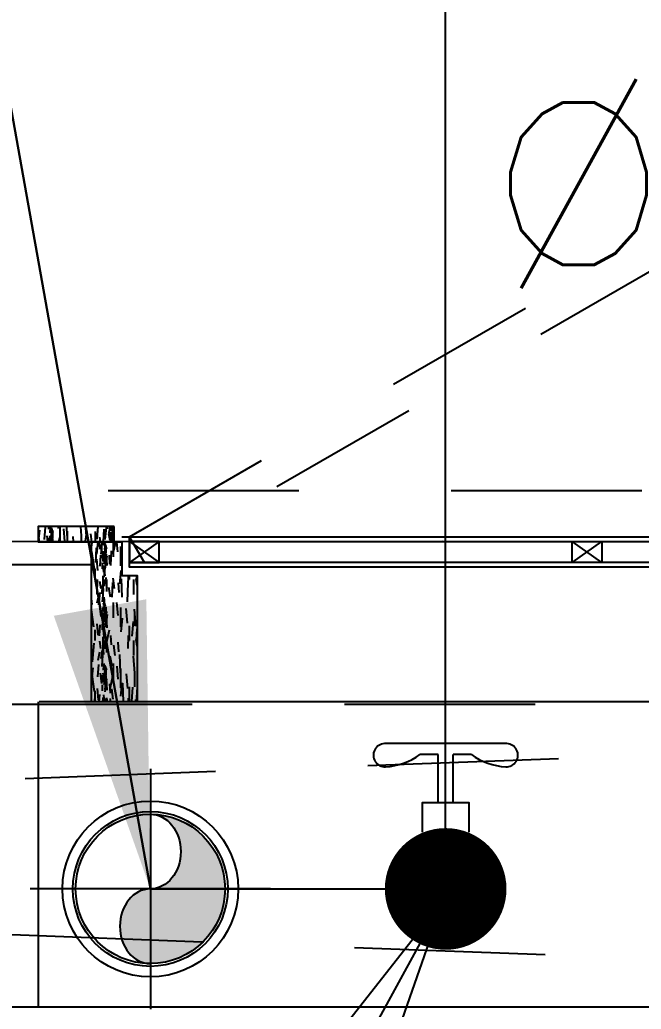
# Model space of a CAD drawing. Header units: millimetres. Extents: x 188.6 to 263.2, y 40.1 to 120.1.
# Drawn here: x 210.939 to 211.347, y 86.378 to 87.027 of the extents above; entities that cross this region are included whole.
import ezdxf

# ---------------------------------------------------------------- set-up
doc = ezdxf.new("R2010")
doc.units = ezdxf.units.MM
doc.linetypes.add('HIDDEN2', pattern=[0.1875, 0.125, -0.0625])
doc.linetypes.add('XREF-TIPO$0$HIDDEN', pattern=[0.375, 0.25, -0.125])
for name, color, linetype in [('ARQ', 8, 'Continuous'), ('ESTR-VIGAS', 11, 'HIDDEN2'), ('ESTRUTURA', 7, 'Continuous'), ('INC-ALARME-COL', 254, 'Continuous'), ('SPK-COL', 7, 'Continuous'), ('SPK-RG', 10, 'Continuous'), ('SPK-TEXTO', 7, 'Continuous'), ('SPK-TUBO-TETO', 12, 'Continuous')]:
    doc.layers.add(name, color=color, linetype=linetype)
doc.styles.add('60-100', font='romans.shx', dxfattribs={"height": 0.16})
doc.styles.add('60-75', font='romans.shx', dxfattribs={"height": 0.12})
doc.dimstyles.new('IND75', dxfattribs={"dimtxt": 0.15, "dimasz": 0.1875, "dimexe": 0.15, "dimexo": 0, "dimgap": 0.1, "dimtad": 1, "dimzin": 10, "dimdsep": 46, "dimtxsty": '60-75', "dimcen": 0, "dimclrd": 256, "dimclre": 1, "dimclrt": 256, "dimadec": 0, "dimazin": 0, "dimtfac": 1, "dimtix": 1, "dimtmove": 2, "dimatfit": 3, "dimfxl": 0.15, "dimtolj": 1, "dimtzin": 6, "dimarcsym": 0})
doc.dimstyles.new('SETAS75', dxfattribs={"dimtxt": 0.16, "dimasz": 0.15, "dimexe": 0.15, "dimexo": 0, "dimgap": 0.1, "dimtad": 1, "dimzin": 10, "dimdsep": 46, "dimtxsty": '60-100', "dimblk1": 'OPEN', "dimblk2": 'OPEN', "dimsah": 1, "dimcen": 0, "dimclrd": 244, "dimclre": 244, "dimclrt": 7, "dimadec": 0, "dimazin": 0, "dimtfac": 1, "dimtix": 1, "dimtmove": 2, "dimatfit": 3, "dimldrblk": 'OPEN', "dimfxl": 0.15, "dimtolj": 1, "dimtzin": 6, "dimarcsym": 0})

# ---------------------------------------------------------------- blocks, each defined once
blk = doc.blocks.new('COBERTURA_29-09-2016')
at = {"layer": 'ESTR-VIGAS'}
for p, q in [((4.040673750000014, 0.1430422500000006), (5.570000250000017, 0.2000002500000022)), ((4.031955000000013, 0.0572827500000059), (5.570000250000017, 0))]:
    blk.add_line(p, q, dxfattribs=at)
for points in [[(5.570000250000017, 0.3400005000000021), (0.2000002499999987, 0.3400005000000021)], [(0.2000002499999987, 0.2000002500000022), (5.570000250000017, 0.2000002500000022)]]:
    blk.add_lwpolyline(points, dxfattribs=at)
blk = doc.blocks.new('XREF-TIPO$0$A$C17B41C2F')
at = {"color": 0}
for p, q in [((-0.0500000473812179, 0.0168749634176493), (-0.0305222213037268, 0.0031507220119238)), ((-0.0305222213037268, 0.0168749634176493), (-0.0500000473812179, 0.0031507220119238)), ((0.2402610395802185, 0.0031372644007206), (0.2597388656577095, 0.0168749634176493)), ((0.2597388656577095, 0.0031372644007206), (0.2402610395802185, 0.0168749634176493))]:
    blk.add_line(p, q, dxfattribs=at)
at = {"color": 0, "ltscale": 0.5}
for p, q in [((0.5305221265416549, 0.0168749634176493), (0.5499999526191459, 0.0031507220119238)), ((0.5499999526191459, 0.0168749634176493), (0.5305221265416549, 0.0031507220119238))]:
    blk.add_line(p, q, dxfattribs=at)
for points in [[(-0.0500000473812179, -3.53902578e-08), (0.5499999526191459, -3.53902578e-08), (0.5499999526191459, 0.0199999641627073), (-0.0500000473812179, 0.0199999641627073)], [(-0.0500000473812179, 0.0031507220119238), (0.5499999526191459, 0.0031249653548002), (0.5499999526191459, 0.0168749634176493), (-0.0500000473812179, 0.0168749634176493), (-0.0500000473812179, 0.0031507220119238)], [(0.5499999526191459, 0.0031507220119238), (0.5305221265416549, 0.0031507220119238), (0.5305221265416549, 0.0168749634176493), (0.5499999526191459, 0.0168749634176493)]]:
    blk.add_lwpolyline(points, close=True, dxfattribs=at)
at = {"color": 0}
for points in [[(-0.0305222213037268, 0.0031507220119238), (-0.0500000473812179, 0.0031507220119238), (-0.0500000473812179, 0.0168749634176493), (-0.0305222213037268, 0.0168749634176493)], [(0.2597388656577095, 0.0168749634176493), (0.2402610395802185, 0.0168749634176493), (0.2402610395802185, 0.0031372644007206), (0.2597388656577095, 0.0031372644007206)]]:
    blk.add_lwpolyline(points, close=True, dxfattribs=at)
blk = doc.blocks.new('A$C0BE265FA')
at = {"layer": 'ARQ'}
h = blk.add_hatch(dxfattribs=at)
h.set_pattern_fill('WOOD8', color=256, scale=0.04, angle=90, pattern_type=2)
h.set_pattern_definition([(79.69520000000003, (-0.4011295970599349, -1.197393656816984), (0.0399997950214397, 0.2400000384339161), [0.00447212, -0.4427414399999977]), (90, (-0.4003295971378975, -1.192993656839917), (-0.04, 0.04), [0.0044, -0.0356]), (108.4348999999999, (-0.4003295971378975, -1.188593656863985), (-0.0399999361289083, 0.0800000173837185), [0.00379472, -0.1226963599999994]), (262.875, (-0.4015295970793888, -1.184993655528842), (0.0399999312757586, 0.2800000151938114), [0.00322492, -0.3192654]), (264.8056, (-0.401929597097933, -1.188193655680834), (0.0399998089879781, 0.4000000268017958), [0.00441816, -0.4373962800000001]), (284.0361999999999, (-0.4023295971169319, -1.192593655656991), (0.0399999222944498, -0.1200000218395896), [0.00494772, -0.15997648]), (99.46229999999994, (-0.4011295970599349, -1.194193656664764), (-0.0399999255680974, 0.2000000309478123), [0.00243312, -0.2408774]), (83.65980000000005, (-0.4015295970793888, -1.191793657015978), (-0.0400000631583878, -0.3199999761042569), [0.00362216, -0.35859324]), (275.7106, (-0.4011295970599349, -1.188193655680834), (0.0400000525866517, -0.3599999769398341), [0.00401996, -0.3979750799999976]), (258.6901000000001, (-0.4007295971568965, -1.192193656336939), (0.0399999052864643, 0.1600000300892381), [0.0020396, -0.2019211599999988]), (84.8056, (-0.4007295971568965, -1.200993656288801), (-0.0399998089879779, -0.4000000268017958), [0.00441816, -0.4373962800000001]), (78.69009999999997, (-0.4003295971378975, -1.19659365631287), (-0.0399999052864644, -0.160000030089238), [0.0040792, -0.19988156]), (90, (-0.3995295971003543, -1.192593655656991), (-0.04, 0.04), [0.0048, -0.0352]), (110.5559999999999, (-0.3995295971003543, -1.18779365636078), (-0.0799998398568635, 0.2000000737816969), [0.0034176, -0.3383425599999999]), (93.81409999999993, (-0.4007295971568965, -1.184593656208789), (-0.0400002449589481, 0.5599999736578523), [0.00601332, -0.59531852]), (84.8056, (-0.4011295970599349, -1.178593657087958), (-0.0399998089879779, -0.4000000268017958), [0.00441816, -0.4373962800000001]), (90, (-0.4007295971568965, -1.174193657111799), (-0.04, 0.04), [0.0044, -0.0356]), (95.19439999999994, (-0.4007295971568965, -1.209793656241799), (-0.039999808987978, 0.4000000268017958), [0.00441816, -0.4373962800000001]), (84.8056, (-0.4011295970599349, -1.205393656264958), (-0.0399998089879779, -0.4000000268017958), [0.00441816, -0.4373962800000001]), (90, (-0.4015295970793888, -1.209793656241799), (-0.04, 0.04), [0.0024, -0.0376]), (95.19439999999994, (-0.4015295970793888, -1.207393656593011), (-0.039999808987978, 0.4000000268017958), [0.00441816, -0.4373962800000001]), (90, (-0.401929597097933, -1.202993656616853), (-0.04, 0.04), [0.004, -0.036]), (100.3048, (-0.401929597097933, -1.198993655960975), (0.0399997950214397, -0.2400000384339161), [0.00447212, -0.44274144]), (95.19439999999994, (-0.4027295971363857, -1.194593655985044), (-0.039999808987978, 0.4000000268017958), [0.00441816, -0.4373962800000001]), (84.8056, (-0.4031295971553847, -1.190193656008887), (-0.0399998089879779, -0.4000000268017958), [0.00441816, -0.4373962800000001]), (84.8056, (-0.4027295971363857, -1.185793656032956), (-0.0399998089879779, -0.4000000268017958), [0.00441816, -0.4373962800000001]), (81.86989999999993, (-0.4023295971169319, -1.181393656056797), (-0.03999997423262201, -0.2399999910584448), [0.00565684, -0.2771858399999976]), (90, (-0.4015295970793888, -1.175793656255791), (-0.04, 0.04), [0.006, -0.034]), (77.47120000000002, (-0.3775295971031483, -1.177393655400918), (0.0399999841217957, 0.2000000128163639), [0.0036878, -0.36509396]), (84.28939999999999, (-0.3767295970651503, -1.173793655927965), (-0.0400000525866517, -0.3599999769398341), [0.00401996, -0.3979750800000001]), (98.13009999999994, (-0.3775295971031483, -1.177393655400918), (-0.0399999742326217, 0.2399999910584448), [0.00282844, -0.2800142800000001]), (99.46229999999994, (-0.3779295971221472, -1.174593656431851), (-0.0399999255680974, 0.2000000309478123), [0.0048662, -0.23844428]), (90, (-0.3787295971601452, -1.209793656241799), (-0.04, 0.04), [0.0048, -0.0352]), (80.5377, (-0.3787295971601452, -1.204993656944906), (-0.0399999255680975, -0.2000000309478122), [0.00243312, -0.2408774]), (291.8014, (-0.3783295971411462, -1.202593655433928), (-0.039999996420026, 0.1200000109204308), [0.00215408, -0.21325252]), (282.9946000000001, (-0.3775295971031483, -1.204593655761981), (-0.0799999031031338, 0.3600000307099759), [0.00533668, -0.5283298799999999]), (82.87500000000001, (-0.3775295971031483, -1.172993655424761), (-0.0399999312757587, -0.2800000151938114), [0.00322492, -0.3192654]), (97.12499999999991, (-0.3775295971031483, -1.172993655424761), (-0.0399999312757586, 0.2800000151938114), [0.00322492, -0.3192654]), (90, (-0.3779295971221472, -1.209793656241799), (-0.04, 0.04), [0.0032, -0.0368]), (284.0361999999999, (-0.3779295971221472, -1.206593656089807), (0.0399999222944498, -0.1200000218395896), [0.00329848, -0.16162576]), (86.63350000000004, (-0.3791295970631836, -1.200993656288801), (-0.0400004385341794, -0.6399999728787479), [0.00681176, -0.6743637199999953]), (87.70940000000003, (-0.3787295971601452, -1.194193656664764), (-0.0399998301250331, -0.9600000051670294), [0.010008, -0.9907916800000002]), (93.17979999999955, (-0.3783295971411462, -1.184193656887827), (-0.0399996416930524, 0.6800000201079799), [0.00721112, -0.7138991599999974]), (99.46229999999994, (-0.3787295971601452, -1.176993656079956), (-0.0399999255680974, 0.2000000309478123), [0.00729932, -0.2360112]), (100.3048, (-0.3751295971051149, -1.209793656241799), (0.0399997950214397, -0.2400000384339161), [0.00447212, -0.44274144]), (105.9454, (-0.3759295971431129, -1.205393656264958), (0.0399999955718552, -0.1600000050660861), [0.00582408, -0.28538032]), (90, (-0.3775295971031483, -1.199793656464862), (-0.04, 0.04), [0.0052, -0.0348]), (81.86989999999993, (-0.3775295971031483, -1.194593655985044), (-0.03999997423262201, -0.2399999910584448), [0.00565684, -0.2771858399999976]), (93.5762999999994, (-0.3767295970651503, -1.188993656184947), (-0.0399996286932699, 0.600000026173364), [0.00641248, -0.6348362799999994]), (81.25380000000001, (-0.3771295970841493, -1.182593655880963), (0.0400001678823012, 0.279999973454254), [0.00526116, -0.5208566799999951]), (75.96380000000005, (-0.3763295971621119, -1.177393655400918), (-0.0399999222944498, -0.1200000218395896), [0.00494772, -0.15997648]), (90, (-0.3751295971051149, -1.172593656103799), (-0.04, 0.04), [0.0028, -0.0372]), (264.8056, (-0.3791295970631836, -1.200993656288801), (0.0399998089879781, 0.4000000268017958), [0.00883628, -0.4329781600000003]), (85.23639999999993, (-0.3815295970598527, -1.209793656241799), (-0.0399996613064505, -0.4400000378527836), [0.00963328, -0.4720305200000002]), (90, (-0.38072959713827, -1.200193655785823), (-0.04, 0.04), [0.0092, -0.0308]), (94.08559999999996, (-0.38072959713827, -1.190993656511864), (-0.0399998452941669, 0.5200000059605934), [0.0112285199999999, -0.5501981999999952]), (90, (-0.3815295970598527, -1.179793656911896), (-0.04, 0.04), [0.01, -0.03]), (97.12499999999991, (-0.3731295971269901, -1.209793656241799), (-0.0399999312757586, 0.2800000151938114), [0.00967472, -0.3128156]), (96.34019999999997, (-0.374329597067117, -1.200193655785823), (-0.0400000631583877, 0.3199999761042569), [0.00724432, -0.3549710800000001]), (87.51039999999998, (-0.3751295971051149, -1.192993656839917), (-0.0400007146107917, -0.8799999791882172), [0.00920868, -0.91166048]), (83.48020000000005, (-0.374729597086116, -1.183793655704902), (-0.1199999810097492, -1.039999991634944), [0.01409112, -1.395022079999999]), (93.01279999999981, (-0.3991295970809006, -1.209793656241799), (-0.0400001641951632, 0.7200000004678956), [0.00761052, -0.7534413999999995]), (81.86989999999993, (-0.3995295971003543, -1.202193656112966), (-0.03999997423262201, -0.2399999910584448), [0.0084852799999999, -0.2743574399999975]), (87.61409999999995, (-0.3983295971602274, -1.19379365548093), (-0.0399993108224176, -0.9200000209549773), [0.0096083199999999, -0.9512246399999954]), (100.6197, (-0.3979295971403189, -1.184193656887827), (0.0800003233247349, -0.4399999361847267), [0.00651152, -0.64464128]), (90, (-0.3991295970809006, -1.177793656583844), (-0.04, 0.04), [0.008, -0.032]), (86.82020000000004, (-0.4039295970760577, -1.209793656241799), (-0.0399996416930523, -0.6800000201079799), [0.00721112, -0.7138991599999951]), (96.00899999999996, (-0.4035295970570587, -1.202593655433928), (0.0399999726992737, -0.3999999900362416), [0.007642, -0.75655692]), (96.7098, (-0.4043295970950568, -1.19499365716797), (0.0399997552497613, -0.3600000399100522), [0.00684688, -0.6778428000000001]), (84.28939999999999, (-0.4051295971330548, -1.188193655680834), (-0.0400000525866517, -0.3599999769398341), [0.00803992, -0.39395512]), (77.90519999999998, (-0.4043295970950568, -1.180193656231949), (-0.0800002693395147, -0.359999944064556), [0.00572712, -0.56698572]), (99.46229999999994, (-0.4031295971553847, -1.174593656431851), (-0.0399999255680974, 0.2000000309478123), [0.0048662, -0.23844428]), (93.81409999999993, (-0.3963295970652325, -1.209793656241799), (-0.0400002449589481, 0.5599999736578523), [0.00601332, -0.59531852]), (77.19570000000002, (-0.3967295970842315, -1.203793657120967), (-0.1200002955069241, -0.519999913875351), [0.0090244, -0.89341672]), (90, (-0.3947295971051972, -1.19499365716797), (-0.04, 0.04), [0.01, -0.03]), (95.44029999999985, (-0.3947295971051972, -1.184993655528842), (0.0399997348496507, -0.4400000124883264), [0.008438, -0.8353629199999995]), (96.7098, (-0.3955295971431951, -1.176593656759905), (0.0399997552497613, -0.3600000399100522), [0.00684688, -0.6778428000000001]), (90, (-0.4067295970930901, -1.209793656241799), (-0.04, 0.04), [0.0068, -0.0332]), (98.13009999999994, (-0.4067295970930901, -1.202993656616853), (-0.0399999742326217, 0.2399999910584448), [0.01131372, -0.2715289999999999]), (87.61409999999995, (-0.408329597052216, -1.191793657015978), (-0.0399993108224176, -0.9200000209549773), [0.0096083199999999, -0.9512246399999954]), (84.47250000000003, (-0.407929597150087, -1.182193656560001), (0.0799994151865981, 0.840000068775989), [0.01245792, -1.233335]), (96.8428, (-0.3703295971099578, -1.209793656241799), (0.0800003199169901, -0.6799999746191423), [0.0100717599999999, -0.9971025199999948]), (90, (-0.3715295971678643, -1.199793656464862), (-0.04, 0.04), [0.0112, -0.0288]), (86.34780000000003, (-0.3715295971678643, -1.188593656863985), (-0.0799994919411372, -1.240000037688629), [0.0188382399999999, -1.864987639999988]), (90, (-0.384329597076885, -1.209793656241799), (-0.04, 0.04), [0.0096, -0.0304]), (94.76359999999987, (-0.384329597076885, -1.200193655785823), (-0.0399996613064504, 0.4400000378527836), [0.0096332799999999, -0.472030519999998]), (88.15239999999996, (-0.3851295971153377, -1.190593655328938), (-0.0399997735908692, -1.200000018572352), [0.01240644, -1.22823856]), (87.2737, (-0.3847295970958839, -1.178193655904805), (-0.0399998407090877, -0.8000000117989386), [0.00840952, -0.8325423200000001]), (84.8056, (-0.390729597148038, -1.209793656241799), (-0.0399998089879779, -0.4000000268017958), [0.00883628, -0.4329781600000002]), (90, (-0.3899295971100399, -1.200993656288801), (-0.04, 0.04), [0.0128, -0.0272]), (91.90919999999942, (-0.3899295971100399, -1.188193655680834), (-0.0400009696431283, 1.159999961263149), [0.01200668, -1.188659799999997]), (93.5762999999994, (-0.390329597129039, -1.176193655576752), (-0.0399996286932699, 0.600000026173364), [0.00641248, -0.6348362799999994])])
h.paths.add_polyline_path([(-0.3203295971802618, -1.209793656241799), (-0.3203295971802618, -1.199793656464862), (-0.3703295971099578, -1.199793656464862), (-0.3703295971099578, -1.209793656241799)])
h = blk.add_hatch(dxfattribs=at)
h.set_pattern_fill('WOOD8', color=256, scale=0.04, angle=90, pattern_type=2)
h.set_pattern_definition([(79.69520000000003, (-0.3661295971442087, -1.287502557855759), (0.0399997950214397, 0.2400000384339161), [0.00447212, -0.4427414399999977]), (90, (-0.3653295972221713, -1.283102557878919), (-0.04, 0.04), [0.0044, -0.0356]), (108.4348999999999, (-0.3653295972221713, -1.27870255790276), (-0.0399999361289083, 0.0800000173837185), [0.00379472, -0.1226963599999995]), (262.875, (-0.3665295971622982, -1.275102556568072), (0.0399999312757586, 0.2800000151938114), [0.00322492, -0.3192654]), (264.8056, (-0.3669295971812971, -1.278302556719836), (0.0399998089879781, 0.4000000268017958), [0.00441816, -0.4373962800000001]), (284.0361999999999, (-0.3673295972012056, -1.282702556695767), (0.0399999222944498, -0.1200000218395896), [0.00494772, -0.15997648]), (99.46229999999994, (-0.3661295971442087, -1.284302557703767), (-0.0399999255680974, 0.2000000309478123), [0.00243312, -0.2408774]), (83.65980000000005, (-0.3665295971622982, -1.281902558054752), (-0.0400000631583878, -0.3199999761042569), [0.00362216, -0.35859324]), (275.7106, (-0.3661295971442087, -1.278302556719836), (0.0400000525866517, -0.3599999769398341), [0.00401996, -0.3979750799999977]), (258.6901000000001, (-0.3657295972411703, -1.282302557375714), (0.0399999052864643, 0.1600000300892381), [0.0020396, -0.2019211599999989]), (84.8056, (-0.3657295972411703, -1.291102557327802), (-0.0399998089879779, -0.4000000268017958), [0.00441816, -0.4373962800000001]), (78.69009999999997, (-0.3653295972221713, -1.286702557351873), (-0.0399999052864644, -0.160000030089238), [0.0040792, -0.19988156]), (90, (-0.3645295971841733, -1.282702556695767), (-0.04, 0.04), [0.0048, -0.0352]), (110.5559999999999, (-0.3645295971841733, -1.277902557399784), (-0.0799998398568635, 0.2000000737816969), [0.0034176, -0.3383425599999999]), (93.81409999999993, (-0.3657295972411703, -1.274702557246881), (-0.0400002449589481, 0.5599999736578523), [0.00601332, -0.59531852]), (84.8056, (-0.3661295971442087, -1.268702558125822), (-0.0399998089879779, -0.4000000268017958), [0.00441816, -0.4373962800000001]), (90, (-0.3657295972411703, -1.264302558149893), (-0.04, 0.04), [0.0044, -0.0356]), (95.19439999999994, (-0.3657295972411703, -1.299902557279892), (-0.039999808987978, 0.4000000268017958), [0.00441816, -0.4373962800000001]), (84.8056, (-0.3661295971442087, -1.295502557303734), (-0.0399998089879779, -0.4000000268017958), [0.00441816, -0.4373962800000001]), (90, (-0.3665295971622982, -1.299902557279892), (-0.04, 0.04), [0.0024, -0.0376]), (95.19439999999994, (-0.3665295971622982, -1.297502557631787), (-0.039999808987978, 0.4000000268017958), [0.00441816, -0.4373962800000001]), (90, (-0.3669295971812971, -1.293102557655855), (-0.04, 0.04), [0.004, -0.036]), (100.3048, (-0.3669295971812971, -1.28910255699975), (0.0399997950214397, -0.2400000384339161), [0.00447212, -0.44274144]), (95.19439999999994, (-0.3677295972202046, -1.28470255702382), (-0.039999808987978, 0.4000000268017958), [0.00441816, -0.4373962800000001]), (84.8056, (-0.3681295972382941, -1.280302557048116), (-0.0399998089879779, -0.4000000268017958), [0.00441816, -0.4373962800000001]), (84.8056, (-0.3677295972202046, -1.27590255707173), (-0.0399998089879779, -0.4000000268017958), [0.00441816, -0.4373962800000001]), (81.86989999999993, (-0.3673295972012056, -1.271502557095117), (-0.03999997423262201, -0.2399999910584448), [0.00565684, -0.2771858399999976]), (90, (-0.3665295971622982, -1.265902557294793), (-0.04, 0.04), [0.006, -0.034]), (77.47120000000002, (-0.342529597187422, -1.267502556439694), (0.0399999841217957, 0.2000000128163639), [0.0036878, -0.36509396]), (84.28939999999999, (-0.3417295971489693, -1.263902556966741), (-0.0400000525866517, -0.3599999769398341), [0.00401996, -0.3979750800000001]), (98.13009999999994, (-0.342529597187422, -1.267502556439694), (-0.0399999742326217, 0.2399999910584448), [0.00282844, -0.2800142800000001]), (99.46229999999994, (-0.3429295972059663, -1.264702557471081), (-0.0399999255680974, 0.2000000309478123), [0.0048662, -0.23844428]), (90, (-0.343729597244419, -1.299902557279892), (-0.04, 0.04), [0.0048, -0.0352]), (80.5377, (-0.343729597244419, -1.295102557982771), (-0.0399999255680975, -0.2000000309478122), [0.00243312, -0.2408774]), (291.8014, (-0.3433295972249652, -1.292702556471794), (-0.039999996420026, 0.1200000109204308), [0.00215408, -0.21325252]), (282.9946000000001, (-0.342529597187422, -1.294702556799848), (-0.0799999031031338, 0.3600000307099759), [0.00533668, -0.5283298799999999]), (82.87500000000001, (-0.342529597187422, -1.263102556463991), (-0.0399999312757587, -0.2800000151938114), [0.00322492, -0.3192654]), (97.12499999999991, (-0.342529597187422, -1.263102556463991), (-0.0399999312757586, 0.2800000151938114), [0.00322492, -0.3192654]), (90, (-0.3429295972059663, -1.299902557279892), (-0.04, 0.04), [0.0032, -0.0368]), (284.0361999999999, (-0.3429295972059663, -1.2967025571279), (0.0399999222944498, -0.1200000218395896), [0.00329848, -0.16162576]), (86.63350000000004, (-0.3441295971460931, -1.291102557327802), (-0.0400004385341794, -0.6399999728787479), [0.00681176, -0.6743637199999954]), (87.70940000000003, (-0.343729597244419, -1.284302557703767), (-0.0399998301250331, -0.9600000051670294), [0.010008, -0.9907916800000002]), (93.17979999999955, (-0.3433295972249652, -1.27430255792683), (-0.0399996416930524, 0.6800000201079799), [0.00721112, -0.7138991599999976]), (99.46229999999994, (-0.343729597244419, -1.267102557118731), (-0.0399999255680974, 0.2000000309478123), [0.00729932, -0.2360112]), (100.3048, (-0.3401295971889339, -1.299902557279892), (0.0399997950214397, -0.2400000384339161), [0.00447212, -0.44274144]), (105.9454, (-0.3409295972273867, -1.295502557303734), (0.0399999955718552, -0.1600000050660861), [0.00582408, -0.28538032]), (90, (-0.342529597187422, -1.289902557503864), (-0.04, 0.04), [0.0052, -0.0348]), (81.86989999999993, (-0.342529597187422, -1.28470255702382), (-0.03999997423262201, -0.2399999910584448), [0.00565684, -0.2771858399999976]), (93.57629999999949, (-0.3417295971489693, -1.279102557223722), (-0.0399996286932699, 0.600000026173364), [0.00641248, -0.6348362799999995]), (81.25380000000001, (-0.3421295971679683, -1.272702556919738), (0.0400001678823012, 0.279999973454254), [0.00526116, -0.5208566799999952]), (75.96380000000005, (-0.3413295972459309, -1.267502556439694), (-0.0399999222944498, -0.1200000218395896), [0.00494772, -0.15997648]), (90, (-0.3401295971889339, -1.262702557143029), (-0.04, 0.04), [0.0028, -0.0372]), (264.8056, (-0.3441295971460931, -1.291102557327802), (0.0399998089879781, 0.4000000268017958), [0.00883628, -0.4329781600000003]), (85.23639999999993, (-0.3465295971441264, -1.299902557279892), (-0.0399996613064505, -0.4400000378527836), [0.00963328, -0.4720305200000002]), (90, (-0.3457295972220891, -1.290302556823917), (-0.04, 0.04), [0.0092, -0.0308]), (94.08559999999996, (-0.3457295972220891, -1.281102557551775), (-0.0399998452941669, 0.5200000059605934), [0.0112285199999999, -0.5501981999999953]), (90, (-0.3465295971441264, -1.269902557951126), (-0.04, 0.04), [0.01, -0.03]), (97.12499999999991, (-0.3381295972112639, -1.299902557279892), (-0.0399999312757586, 0.2800000151938114), [0.00967472, -0.3128156]), (96.34019999999997, (-0.3393295971513908, -1.290302556823917), (-0.0400000631583877, 0.3199999761042569), [0.00724432, -0.3549710800000001]), (87.51039999999998, (-0.3401295971889339, -1.283102557878919), (-0.0400007146107917, -0.8799999791882172), [0.00920868, -0.91166048]), (83.48020000000005, (-0.3397295971699351, -1.273902556743677), (-0.1199999810097492, -1.039999991634944), [0.01409112, -1.395022079999999]), (93.01279999999981, (-0.3641295971651743, -1.299902557279892), (-0.0400001641951632, 0.7200000004678956), [0.00761052, -0.7534413999999995]), (81.86989999999993, (-0.3645295971841733, -1.292302557151741), (-0.03999997423262201, -0.2399999910584448), [0.0084852799999999, -0.2743574399999975]), (87.61409999999995, (-0.3633295972445012, -1.283902556519706), (-0.0399993108224176, -0.9200000209549773), [0.0096083199999999, -0.9512246399999956]), (100.6197, (-0.3629295972236832, -1.27430255792683), (0.0800003233247349, -0.4399999361847267), [0.00651152, -0.64464128]), (90, (-0.3641295971651743, -1.267902557622845), (-0.04, 0.04), [0.008, -0.032]), (86.82020000000004, (-0.3689295971598767, -1.299902557279892), (-0.0399996416930523, -0.6800000201079799), [0.00721112, -0.7138991599999953]), (96.00899999999996, (-0.3685295971413325, -1.292702556471794), (0.0399999726992737, -0.3999999900362416), [0.007642, -0.75655692]), (96.7098, (-0.3693295971788757, -1.285102558206745), (0.0399997552497613, -0.3600000399100522), [0.00684688, -0.6778428000000001]), (84.28939999999999, (-0.3701295972173284, -1.278302556719836), (-0.0400000525866517, -0.3599999769398341), [0.00803992, -0.39395512]), (77.90519999999998, (-0.3693295971788757, -1.270302557270724), (-0.0800002693395147, -0.359999944064556), [0.00572712, -0.56698572]), (99.46229999999994, (-0.3681295972382941, -1.264702557471081), (-0.0399999255680974, 0.2000000309478123), [0.0048662, -0.23844428]), (93.81409999999993, (-0.3613295971481421, -1.299902557279892), (-0.0400002449589481, 0.5599999736578523), [0.00601332, -0.59531852]), (77.19570000000002, (-0.361729597167141, -1.293902558158833), (-0.1200002955069241, -0.519999913875351), [0.0090244, -0.89341672]), (90, (-0.3597295971890162, -1.285102558206745), (-0.04, 0.04), [0.01, -0.03]), (95.44029999999985, (-0.3597295971890162, -1.275102556568072), (0.0399997348496507, -0.4400000124883264), [0.008438, -0.8353629199999995]), (96.7098, (-0.3605295972270142, -1.266702557798679), (0.0399997552497613, -0.3600000399100522), [0.00684688, -0.6778428000000001]), (90, (-0.3717295971773638, -1.299902557279892), (-0.04, 0.04), [0.0068, -0.0332]), (98.13009999999994, (-0.3717295971773638, -1.293102557655855), (-0.0399999742326217, 0.2399999910584448), [0.01131372, -0.2715289999999999]), (87.61409999999995, (-0.3733295971364896, -1.281902558054752), (-0.0399993108224176, -0.9200000209549773), [0.0096083199999999, -0.9512246399999956]), (84.47250000000003, (-0.3729295972343607, -1.272302557598777), (0.0799994151865981, 0.840000068775989), [0.01245792, -1.233335]), (96.8428, (-0.3353295971942316, -1.299902557279892), (0.0800003199169901, -0.6799999746191423), [0.0100717599999999, -0.9971025199999952]), (90, (-0.3365295972512285, -1.289902557503864), (-0.04, 0.04), [0.0112, -0.0288]), (86.34780000000003, (-0.3365295972512285, -1.27870255790276), (-0.0799994919411372, -1.240000037688629), [0.0188382399999999, -1.864987639999988]), (90, (-0.3493295971602492, -1.299902557279892), (-0.04, 0.04), [0.0096, -0.0304]), (94.76359999999987, (-0.3493295971602492, -1.290302556823917), (-0.0399996613064504, 0.4400000378527836), [0.0096332799999999, -0.4720305199999981]), (88.15239999999996, (-0.3501295971991567, -1.280702556367714), (-0.0399997735908692, -1.200000018572352), [0.01240644, -1.22823856]), (87.2737, (-0.3497295971787935, -1.268302556943126), (-0.0399998407090877, -0.8000000117989386), [0.00840952, -0.8325423200000001]), (84.8056, (-0.3557295972323118, -1.299902557279892), (-0.0399998089879779, -0.4000000268017958), [0.00883628, -0.4329781600000002]), (90, (-0.3549295971943138, -1.291102557327802), (-0.04, 0.04), [0.0128, -0.0272]), (91.90919999999942, (-0.3549295971943138, -1.278302556719836), (-0.0400009696431283, 1.159999961263149), [0.01200668, -1.188659799999997]), (93.57629999999949, (-0.3553295972133128, -1.266302556615982), (-0.0399996286932699, 0.600000026173364), [0.00641248, -0.6348362799999995])])
h.paths.add_polyline_path([(-0.3053295971662919, -1.231793657760817), (-0.3153295971751504, -1.231793657760817), (-0.3153295971751504, -1.209793656241799), (-0.3353295971942316, -1.209793656241799), (-0.3353321073582265, -1.314729231964747), (-0.3053321073311963, -1.314729231964747)])
for p, q in [((-0.3153295971760599, -1.206460103300741), (-0.3103295971764055, -1.206460103300741)), ((-0.1050007246030873, -1.209615267524668), (-0.6302992192722741, -1.209794129230886)), ((-0.3353321073582265, -1.314855188201817), (-0.3353295971942316, -1.209793656241799)), ((-0.6152992081993034, -1.224729702793865), (-0.3353299542104651, -1.224736391910937)), ((-0.3702967091353457, -1.314729335523906), (-0.3702967091353457, -1.514857194631075)), ((-0.3353321073582265, -1.314729231964747), (-0.369671747304892, -1.314729283743871)), ((0.3296704139170288, -1.314729704954742), (-0.3353321068930199, -1.314709768060082)), ((-4.640328100989335, -1.51485720351502), (1.307903544704004, -1.514857191421696)), ((-4.550328101040122, -1.514855188201863), (2.042505899888054, -1.514855188201863))]:
    blk.add_line(p, q, dxfattribs=at)
at = {"layer": 'ARQ', "linetype": 'XREF-TIPO$0$HIDDEN', "ltscale": 0.3}
blk.add_lwpolyline([(0.219285644870979, -0.9237806109899792), (-0.3003295974003777, -1.223780610989932), (-0.3103295971764055, -1.206460103300741), (0.2092856450940417, -0.9064601033019244)], close=True, dxfattribs=at)
blk.add_lwpolyline([(0.219285644870979, -0.9237806109899792), (-0.3003295974003777, -1.223780610989932), (-0.3103295971764055, -1.206460103300741), (0.2092856450940417, -0.9064601033019244)], close=True, dxfattribs=at)
at = {"layer": 'ARQ', "ltscale": 0.5}
blk.add_lwpolyline([(-0.3203295971802618, -1.199793656464862), (-0.3703295971099578, -1.199793656464862), (-0.3703295971099578, -1.209793656241799), (-0.3203295971802618, -1.209793656241799)], close=True, dxfattribs=at)
blk.add_lwpolyline([(-0.3203295971802618, -1.199793656464862), (-0.3703295971099578, -1.199793656464862), (-0.3703295971099578, -1.209793656241799), (-0.3203295971802618, -1.209793656241799)], close=True, dxfattribs=at)
blk.add_lwpolyline([(-0.3353295971942316, -1.209793656241799), (-0.3153295971751504, -1.209793656241799), (-0.3153295971751504, -1.231793657760817), (-0.3053295971662919, -1.231793657760817), (-0.3053321073311963, -1.314729231964747), (-0.3353321073582265, -1.314729231964747), (-0.3353295971942316, -1.209793656241799)], dxfattribs=at)
blk.add_lwpolyline([(-0.3353295971942316, -1.209793656241799), (-0.3153295971751504, -1.209793656241799), (-0.3153295971751504, -1.231793657760817), (-0.3053295971662919, -1.231793657760817), (-0.3053321073311963, -1.314729231964747), (-0.3353321073582265, -1.314729231964747), (-0.3353295971942316, -1.209793656241799)], dxfattribs=at)
at = {"layer": 'ARQ', "xscale": -1}
blk.add_blockref('XREF-TIPO$0$A$C17B41C2F', (0.2396703554427404, -1.226460067463904), dxfattribs=at)
blk = doc.blocks.new('RG')
for p, q in [((-0.0038973162845721, -0.0451127170545078), (-0.0038973162845828, -0.0704964905098606)), ((0.0038973162845579, -0.0451127170545114), (0.0038973162845473, -0.0704964905098677)), ((-0.0134948400027675, -0.0704964905125927), (-0.0038973162845828, -0.0704964905098606)), ((0.0038973162845508, -0.0704964905071393), (0.013494839997275, -0.0704964905126033)), ((-0.0321053674324681, -0.076252689097597), (0.0321053674324325, -0.0762526890976183))]:
    blk.add_line(p, q)
at = {"const_width": 0.03192}
blk.add_lwpolyline([(-0.0159600000006286, 0, -1), (0.0159600000006286, -3.6e-15, -1)], format="xyb", close=True, dxfattribs=at)
blk.add_lwpolyline([(-0.0123081371421101, -0.0298592798735626), (-0.0123081371421101, -0.0451127170545078), (0.0123081371366318, -0.0451127170545149), (0.012308137131182, -0.0298592798735697)])
for centre, radius, start, end in [((-0.0318550274278273, -0.0701838680670157), 0.0060739821220495, 87.22176482655863, 267.6378775305446), ((-0.0331791600492864, -0.0974701619233862), 0.0333923854376961, 53.87950860642285, 87.22176482711292), ((0.0331791600492224, -0.0974701619234146), 0.0333923854376961, 92.77823517285972, 126.1204913988478), ((0.0318550274277882, -0.0701838680670335), 0.0060739821220495, 272.362122469428, 92.77823517341395)]:
    blk.add_arc(centre, radius, start, end)
blk = doc.blocks.new('C100')
h = blk.add_hatch(color=8)
edge = h.paths.add_edge_path()
edge.add_arc((0, 0), 0.049, 540, 720)
edge.add_ellipse((0.0244999999999998, 0), major_axis=(0.0245, 0), ratio=0.8157909428880827, start_angle=180, end_angle=360, ccw=False)
edge.add_ellipse((-0.0244999999999998, 0), major_axis=(-0.0245, 0), ratio=0.8157909428880827, start_angle=180, end_angle=360)
at = {"color": 252}
for p, q in [((0, -0.0788822360460095), (0, 0.0788822360460095)), ((0.0788822360461694, 5.33e-14), (-0.0788822360461694, 5.33e-14))]:
    blk.add_line(p, q, dxfattribs=at)
at = {"color": 0}
for radius in [0.0576499999999999, 0.0508000000000001]:
    blk.add_circle((0, 0), radius, dxfattribs=at)
at = {"color": 8}
blk.add_circle((0, 0), 0.0490000000000001, dxfattribs=at)
blk.add_ellipse((-0.0244999999999998, 0), major_axis=(-0.0245, 0), ratio=0.8157909428880827, start_param=3.141592653589792, end_param=6.283185307179584, dxfattribs=at)
at = {"color": 8, "extrusion": (0, 0, -1)}
blk.add_ellipse((0.0244999999999998, 0), major_axis=(0.0245, 0), ratio=0.8157909428880827, start_param=0, end_param=3.141592653589792, dxfattribs=at)
blk = doc.blocks.new('_OPEN')
at = {"color": 0, "linetype": 'ByBlock'}
for p, q in [((-1, 0.1666666666666666), (0, 0)), ((0, 0), (-1, -0.1666666666666666)), ((0, 0), (-1, 0))]:
    blk.add_line(p, q, dxfattribs=at)

msp = doc.modelspace()

# ---------------------------------------------------------------- block references
at = {"layer": 'ESTRUTURA'}
msp.add_blockref('COBERTURA_29-09-2016', (206.6770096204037, 86.37836843792485), dxfattribs=at)

# ---------------------------------------------------------------- next in the draw order: block references
at = {"layer": 'ARQ'}
msp.add_blockref('A$C0BE265FA', (211.3213003042506, 87.89474862344903), dxfattribs=at)

# ---------------------------------------------------------------- next in the draw order: linework, layer by layer
at = {"layer": 'SPK-TUBO-TETO'}
for p, q in [((211.2183432645735, 86.45727631080902), (211.2183432645735, 87.18708882363667)), ((211.0246228043714, 86.45727631080895), (211.2183432645735, 86.45727631080902)), ((211.0246228043715, 86.45727631080887), (211.2183432645736, 86.45727631080895))]:
    msp.add_line(p, q, dxfattribs=at)

# ---------------------------------------------------------------- next in the draw order: block references
at = {"layer": 'SPK-COL', "rotation": 89.99999999999999}
for p in [(211.0246228043717, 86.4572763108088), (211.0246228043718, 86.45727631080874)]:
    msp.add_blockref('C100', p, dxfattribs=at)
at = {"layer": 'SPK-RG', "xscale": 1.25, "yscale": 1.25, "zscale": 1.25, "rotation": 180}
for p in [(211.2183432645735, 86.45727631080902), (211.2183432645736, 86.45727631080895)]:
    msp.add_blockref('RG', p, dxfattribs=at)

# ---------------------------------------------------------------- next in the draw order: texts
at = {"layer": 'SPK-TEXTO', "style": '60-75'}
msp.add_text('ø2.½"', height=0.16, dxfattribs=at).set_placement((211.2404118361593, 86.86653617296227))

# ---------------------------------------------------------------- next in the draw order: leaders
at = {"layer": 'INC-ALARME-COL'}
for points in [[(211.0452500080944, 85.15065541179733, -0.2249999999999989), (212.116610737154, 86.41357934004976, -0.2249999999999989)], [(212.1166107371541, 86.41357931028547, -0.2249999999999989), (211.0452500080944, 85.15065541179733, -0.2249999999999989)]]:
    msp.add_leader(points, dimstyle='IND75', dxfattribs=at)
at = {"layer": 'SPK-COL'}
for points in [[(210.8011200433025, 87.70837424612901), (211.0246228043717, 86.4572763108088)], [(211.0246228043717, 86.45727631080891), (210.8011200433025, 87.70837424612901)], [(210.8011200433025, 87.70837424612895), (211.0246228043718, 86.45727631080874)], [(211.0246228043718, 86.45727631080887), (210.8011200433025, 87.70837424612895)]]:
    msp.add_leader(points, dimstyle='IND75', dxfattribs=at)
at = {"layer": 'SPK-TEXTO'}
msp.add_leader([(211.2172434788505, 86.45028561881166), (210.8375565408228, 85.75834682994821), (210.3104724019007, 85.75834682994821)], dimstyle='SETAS75', dxfattribs=at)

doc.saveas('drawing.dxf')
